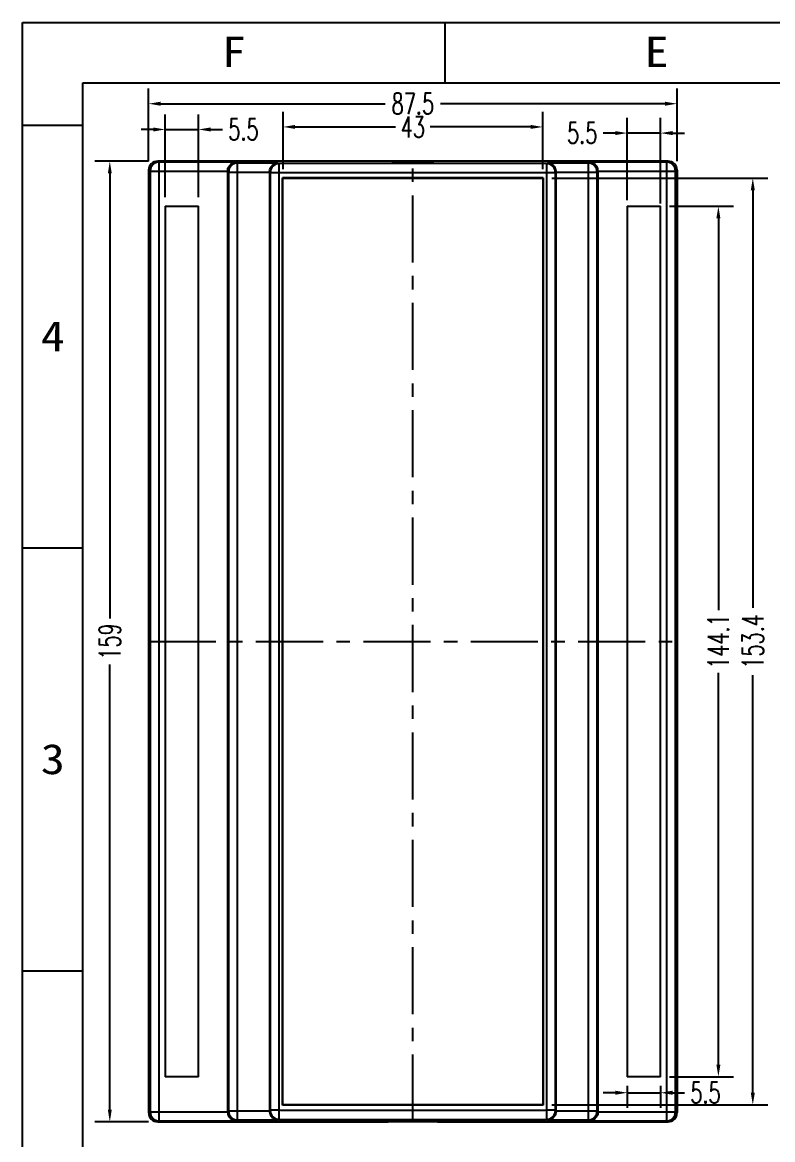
# Model space of a CAD drawing. Header units: millimetres. Extents: x -20216 to -19796, y 14357 to 14654.
# Drawn here: x -20215.9 to -20091.6, y 14469.2 to 14654.2 of the extents above; entities that cross this region are included whole.
import ezdxf
from ezdxf.enums import TextEntityAlignment as Align

# ---------------------------------------------------------------- set-up
doc = ezdxf.new("R2010")
doc.units = ezdxf.units.MM
doc.linetypes.add('CENTER', pattern=[50.8, 31.75, -6.35, 6.35, -6.35])
for name, color, linetype in [('2', 7, 'Continuous'), ('3', 7, 'Continuous'), ('dim', 3, 'Continuous')]:
    doc.layers.add(name, color=color, linetype=linetype)
doc.styles.add('romans', font='romans.shx', dxfattribs={"width": 0.67, "bigfont": 'fangsong.shx'})
doc.styles.add('TEXTSTYLE_0', font='txt', dxfattribs={"width": 0.8})
doc.dimstyles.new('MSTD', dxfattribs={"dimtxt": 3.5, "dimasz": 2, "dimexe": 2.5, "dimexo": 1.5, "dimgap": 1, "dimtad": 0, "dimdsep": 46, "dimtxsty": 'romans', "dimcen": 0, "dimclrd": 5, "dimclre": 5, "dimclrt": 3, "dimadec": 1, "dimazin": 0, "dimtfac": 0.5, "dimtmove": 0, "dimatfit": 3, "dimfxl": 1, "dimarcsym": 0})

# ---------------------------------------------------------------- blocks, each defined once
blk = doc.blocks.new('SUN_6HWZ35TKXU86YGHH1AY77V3D6FJ')
at = {"color": 7, "linetype": 'Continuous'}
for p, q in [((-420, 297), (0, 297)), ((-420, 0), (-420, 297)), ((-350, 287), (-350, 297)), ((-410, 287), (-10, 287)), ((-410, 10), (-410, 287)), ((-420, 280), (-410, 280)), ((-420, 210), (-410, 210)), ((-420, 140), (-410, 140))]:
    blk.add_line(p, q, dxfattribs=at)
at = {"color": 2, "linetype": 'Continuous', "style": 'TEXTSTYLE_0', "width": 1.2}
for s, p, p2 in [('F', (-386.98, 289.63), (-382.98, 289.63)), ('E', (-316.98, 289.63), (-312.98, 289.63)), ('4', (-416.95, 242.54), (-412.95, 242.54)), ('3', (-416.95, 172.54), (-412.95, 172.54))]:
    blk.add_text(s, height=5, dxfattribs=at).set_placement(p, p2, align=Align.FIT)
blk = doc.blocks.new('*D29')
at = {"layer": 'Defpoints', "color": 0, "transparency": 16777216}
for p in [(-20107.47, 14640.68), (-20194.97, 14629.65), (-20107.47, 14629.65)]:
    blk.add_point(p, dxfattribs=at)
at = {"layer": 'dim', "color": 5, "lineweight": -2, "transparency": 16777216}
for p, q in [((-20194.97, 14631.15), (-20194.97, 14643.18)), ((-20107.47, 14631.15), (-20107.47, 14643.18)), ((-20192.97, 14640.68), (-20155.8, 14640.68)), ((-20109.47, 14640.68), (-20146.65, 14640.68))]:
    blk.add_line(p, q, dxfattribs=at)
at = {"layer": 'dim', "color": 5, "transparency": 16777216}
for points in [[(-20192.97, 14641.01), (-20192.97, 14640.35), (-20194.97, 14640.68)], [(-20109.47, 14641.01), (-20109.47, 14640.35), (-20107.47, 14640.68)]]:
    blk.add_solid(points, dxfattribs=at)
at = {"layer": 'dim', "color": 3, "transparency": 16777216, "insert": (-20151.22, 14640.68), "char_height": 3.5, "attachment_point": 5, "style": 'romans'}
blk.add_mtext('87.5', dxfattribs=at)
blk = doc.blocks.new('*D30')
at = {"layer": 'Defpoints', "color": 0, "transparency": 16777216}
for p in [(-20193.47, 14631.15), (-20201.4, 14472.15), (-20193.47, 14472.15)]:
    blk.add_point(p, dxfattribs=at)
at = {"layer": 'dim', "color": 5, "lineweight": -2, "transparency": 16777216}
for p, q in [((-20194.97, 14631.15), (-20203.9, 14631.15)), ((-20201.4, 14629.15), (-20201.4, 14555.45)), ((-20201.4, 14474.15), (-20201.4, 14547.86)), ((-20194.97, 14472.15), (-20203.9, 14472.15))]:
    blk.add_line(p, q, dxfattribs=at)
at = {"layer": 'dim', "color": 5, "transparency": 16777216}
for points in [[(-20201.73, 14629.15), (-20201.07, 14629.15), (-20201.4, 14631.15)], [(-20201.73, 14474.15), (-20201.07, 14474.15), (-20201.4, 14472.15)]]:
    blk.add_solid(points, dxfattribs=at)
at = {"layer": 'dim', "color": 3, "transparency": 16777216, "insert": (-20201.4, 14551.65), "char_height": 3.5, "attachment_point": 5, "rotation": 90, "style": 'romans'}
blk.add_mtext('159', dxfattribs=at)
blk = doc.blocks.new('*D31')
at = {"layer": 'Defpoints', "color": 0, "transparency": 16777216}
for p in [(-20110.22, 14623.7), (-20110.22, 14479.61), (-20100.63, 14479.61)]:
    blk.add_point(p, dxfattribs=at)
at = {"layer": 'dim', "color": 5, "lineweight": -2, "transparency": 16777216}
for p, q in [((-20108.72, 14623.7), (-20098.13, 14623.7)), ((-20100.63, 14621.7), (-20100.63, 14556.84)), ((-20100.63, 14481.61), (-20100.63, 14546.47)), ((-20108.72, 14479.61), (-20098.13, 14479.61))]:
    blk.add_line(p, q, dxfattribs=at)
at = {"layer": 'dim', "color": 5, "transparency": 16777216}
for points in [[(-20100.96, 14621.7), (-20100.3, 14621.7), (-20100.63, 14623.7)], [(-20100.96, 14481.61), (-20100.3, 14481.61), (-20100.63, 14479.61)]]:
    blk.add_solid(points, dxfattribs=at)
at = {"layer": 'dim', "color": 3, "transparency": 16777216, "insert": (-20100.63, 14551.65), "char_height": 3.5, "attachment_point": 5, "rotation": 90, "style": 'romans'}
blk.add_mtext('144.1', dxfattribs=at)
blk = doc.blocks.new('*D32')
at = {"layer": 'Defpoints', "color": 0, "transparency": 16777216}
for p in [(-20115.72, 14479.61), (-20110.22, 14479.61), (-20110.22, 14476.95)]:
    blk.add_point(p, dxfattribs=at)
at = {"layer": 'dim', "color": 5, "lineweight": -2, "transparency": 16777216}
for p, q in [((-20115.72, 14478.11), (-20115.72, 14474.45)), ((-20110.22, 14478.11), (-20110.22, 14474.45)), ((-20117.72, 14476.95), (-20119.72, 14476.95)), ((-20115.72, 14476.95), (-20110.22, 14476.95)), ((-20108.22, 14476.95), (-20106.22, 14476.95))]:
    blk.add_line(p, q, dxfattribs=at)
at = {"layer": 'dim', "color": 5, "transparency": 16777216}
for points in [[(-20117.72, 14477.29), (-20117.72, 14476.62), (-20115.72, 14476.95)], [(-20108.22, 14477.29), (-20108.22, 14476.62), (-20110.22, 14476.95)]]:
    blk.add_solid(points, dxfattribs=at)
at = {"layer": 'dim', "color": 3, "transparency": 16777216, "insert": (-20102.77, 14476.95), "char_height": 3.5, "attachment_point": 5, "style": 'romans'}
blk.add_mtext('5.5', dxfattribs=at)
blk = doc.blocks.new('*D34')
at = {"layer": 'Defpoints', "color": 0, "transparency": 16777216}
for p in [(-20129.72, 14628.36), (-20094.93, 14628.36), (-20129.72, 14474.96)]:
    blk.add_point(p, dxfattribs=at)
at = {"layer": 'dim', "color": 5, "lineweight": -2, "transparency": 16777216}
for p, q in [((-20128.22, 14628.36), (-20092.43, 14628.36)), ((-20094.93, 14626.36), (-20094.93, 14557.24)), ((-20094.93, 14476.96), (-20094.93, 14546.08)), ((-20128.22, 14474.96), (-20092.43, 14474.96))]:
    blk.add_line(p, q, dxfattribs=at)
at = {"layer": 'dim', "color": 5, "transparency": 16777216}
for points in [[(-20095.27, 14626.36), (-20094.6, 14626.36), (-20094.93, 14628.36)], [(-20095.27, 14476.96), (-20094.6, 14476.96), (-20094.93, 14474.96)]]:
    blk.add_solid(points, dxfattribs=at)
at = {"layer": 'dim', "color": 3, "transparency": 16777216, "insert": (-20094.93, 14551.66), "char_height": 3.5, "attachment_point": 5, "rotation": 90, "style": 'romans'}
blk.add_mtext('153.4', dxfattribs=at)
blk = doc.blocks.new('*D35')
at = {"layer": 'Defpoints', "color": 0, "transparency": 16777216}
for p in [(-20129.72, 14636.84), (-20172.72, 14628.35), (-20129.72, 14628.35)]:
    blk.add_point(p, dxfattribs=at)
at = {"layer": 'dim', "color": 5, "lineweight": -2, "transparency": 16777216}
for p, q in [((-20172.72, 14629.85), (-20172.72, 14639.34)), ((-20129.72, 14629.85), (-20129.72, 14639.34)), ((-20170.72, 14636.84), (-20154.12, 14636.84)), ((-20131.72, 14636.84), (-20148.33, 14636.84))]:
    blk.add_line(p, q, dxfattribs=at)
at = {"layer": 'dim', "color": 5, "transparency": 16777216}
for points in [[(-20170.72, 14637.17), (-20170.72, 14636.51), (-20172.72, 14636.84)], [(-20131.72, 14637.17), (-20131.72, 14636.51), (-20129.72, 14636.84)]]:
    blk.add_solid(points, dxfattribs=at)
at = {"layer": 'dim', "color": 3, "transparency": 16777216, "insert": (-20151.22, 14636.84), "char_height": 3.5, "attachment_point": 5, "style": 'romans'}
blk.add_mtext('43', dxfattribs=at)
blk = doc.blocks.new('*D46')
at = {"layer": 'Defpoints', "color": 0, "transparency": 16777216}
for p in [(-20186.72, 14636.42), (-20192.22, 14623.7), (-20186.72, 14623.7)]:
    blk.add_point(p, dxfattribs=at)
at = {"layer": 'dim', "color": 5, "lineweight": -2, "transparency": 16777216}
for p, q in [((-20192.22, 14625.2), (-20192.22, 14638.92)), ((-20186.72, 14625.2), (-20186.72, 14638.92)), ((-20194.22, 14636.42), (-20196.22, 14636.42)), ((-20192.22, 14636.42), (-20186.72, 14636.42)), ((-20184.72, 14636.42), (-20182.72, 14636.42))]:
    blk.add_line(p, q, dxfattribs=at)
at = {"layer": 'dim', "color": 5, "transparency": 16777216}
for points in [[(-20194.22, 14636.75), (-20194.22, 14636.08), (-20192.22, 14636.42)], [(-20184.72, 14636.75), (-20184.72, 14636.08), (-20186.72, 14636.42)]]:
    blk.add_solid(points, dxfattribs=at)
at = {"layer": 'dim', "color": 3, "transparency": 16777216, "insert": (-20179.27, 14636.42), "char_height": 3.5, "attachment_point": 5, "style": 'romans'}
blk.add_mtext('5.5', dxfattribs=at)
blk = doc.blocks.new('*D47')
at = {"layer": 'Defpoints', "color": 0, "transparency": 16777216}
for p in [(-20110.22, 14635.82), (-20115.72, 14623.2), (-20110.22, 14622.67)]:
    blk.add_point(p, dxfattribs=at)
at = {"layer": 'dim', "color": 5, "lineweight": -2, "transparency": 16777216}
for p, q in [((-20115.72, 14624.7), (-20115.72, 14638.32)), ((-20110.22, 14624.17), (-20110.22, 14638.32)), ((-20117.72, 14635.82), (-20119.72, 14635.82)), ((-20110.22, 14635.82), (-20115.72, 14635.82)), ((-20108.22, 14635.82), (-20106.22, 14635.82))]:
    blk.add_line(p, q, dxfattribs=at)
at = {"layer": 'dim', "color": 5, "transparency": 16777216}
for points in [[(-20117.72, 14636.15), (-20117.72, 14635.49), (-20115.72, 14635.82)], [(-20108.22, 14636.15), (-20108.22, 14635.49), (-20110.22, 14635.82)]]:
    blk.add_solid(points, dxfattribs=at)
at = {"layer": 'dim', "color": 3, "transparency": 16777216, "insert": (-20123.18, 14635.82), "char_height": 3.5, "attachment_point": 5, "style": 'romans'}
blk.add_mtext('5.5', dxfattribs=at)

msp = doc.modelspace()

# ---------------------------------------------------------------- linework, layer by layer
at = {"layer": '2', "color": 7, "linetype": 'Continuous'}
for p, q in [((-20155.324, 14631.154), (-20193.474, 14631.154)), ((-20108.974, 14631.154), (-20147.124, 14631.154)), ((-20194.974, 14629.654), (-20194.974, 14473.654)), ((-20107.474, 14629.654), (-20107.474, 14473.654)), ((-20120.678, 14559.115), (-20120.558, 14559.115)), ((-20120.678, 14556.115), (-20120.558, 14556.115)), ((-20120.678, 14556.011), (-20120.558, 14556.011)), ((-20120.678, 14547.297), (-20120.558, 14547.297)), ((-20120.678, 14547.192), (-20120.558, 14547.192)), ((-20120.678, 14544.192), (-20120.558, 14544.192)), ((-20193.474, 14472.154), (-20155.324, 14472.154)), ((-20147.124, 14472.154), (-20108.974, 14472.154))]:
    msp.add_line(p, q, dxfattribs=at)
for centre, major_axis, start_param, end_param in [((-20193.474, 14629.654), (1.061, -1.061), 2.3563128, 3.9268725), ((-20108.974, 14629.654), (1.061, 1.061), -0.7852798, 0.7852798), ((-20193.474, 14473.654), (1.061, 1.061), -3.9268725, -2.3563128), ((-20108.974, 14473.654), (-1.061, 1.061), -3.9268725, -3.6121848), ((-20108.974, 14473.654), (1.061, -1.061), -0.4705922, -0.314908), ((-20108.974, 14473.654), (-1.061, 1.061), -3.4565007, -2.9849123), ((-20108.974, 14473.654), (1.061, -1.061), 0.1566804, 0.2951086), ((-20108.974, 14473.654), (-1.061, 1.061), -2.8464841, -2.3563128)]:
    msp.add_ellipse(centre, major_axis=major_axis, ratio=0.9997634, start_param=start_param, end_param=end_param, dxfattribs=at)
at = {"layer": '3', "color": 7, "linetype": 'Continuous'}
for p, q in [((-20193.474, 14631.154), (-20193.202, 14631.018)), ((-20108.974, 14631.154), (-20193.474, 14631.154)), ((-20154.724, 14631.099), (-20154.724, 14631.122)), ((-20154.724, 14631.122), (-20147.724, 14631.122)), ((-20147.724, 14631.099), (-20154.724, 14631.099)), ((-20147.724, 14631.122), (-20147.724, 14631.099)), ((-20109.247, 14631.018), (-20108.974, 14631.154)), ((-20194.974, 14629.654), (-20194.974, 14623.654)), ((-20194.701, 14629.518), (-20194.974, 14629.654)), ((-20194.701, 14629.518), (-20194.701, 14473.79)), ((-20194.701, 14629.518), (-20181.891, 14629.514)), ((-20193.202, 14472.29), (-20193.202, 14631.018)), ((-20180.404, 14631.018), (-20193.202, 14631.018)), ((-20181.891, 14629.513), (-20181.891, 14473.794)), ((-20181.737, 14629.351), (-20181.891, 14629.513)), ((-20181.737, 14629.351), (-20181.737, 14473.957)), ((-20181.737, 14629.351), (-20174.974, 14629.348)), ((-20180.404, 14631.018), (-20180.237, 14630.851)), ((-20180.237, 14472.457), (-20180.237, 14630.851)), ((-20173.5, 14630.851), (-20180.237, 14630.851)), ((-20174.974, 14629.347), (-20174.974, 14473.961)), ((-20174.834, 14629.268), (-20174.974, 14629.347)), ((-20174.834, 14629.268), (-20174.834, 14474.04)), ((-20174.834, 14629.268), (-20173.334, 14629.268)), ((-20173.5, 14630.851), (-20173.334, 14630.768)), ((-20173.334, 14472.54), (-20173.334, 14630.768)), ((-20129.114, 14630.768), (-20173.334, 14630.768)), ((-20173.334, 14629.27), (-20173.103, 14629.275)), ((-20173.103, 14629.275), (-20172.803, 14629.28)), ((-20172.803, 14629.28), (-20129.646, 14629.28)), ((-20129.646, 14629.28), (-20129.345, 14629.275)), ((-20129.345, 14629.275), (-20129.114, 14629.27)), ((-20129.114, 14630.768), (-20128.948, 14630.851)), ((-20129.114, 14630.768), (-20129.114, 14472.54)), ((-20129.114, 14629.268), (-20127.614, 14629.268)), ((-20122.211, 14630.851), (-20128.948, 14630.851)), ((-20127.474, 14629.347), (-20127.614, 14629.268)), ((-20127.614, 14474.04), (-20127.614, 14629.268)), ((-20127.474, 14629.348), (-20120.711, 14629.351)), ((-20127.474, 14473.961), (-20127.474, 14629.347)), ((-20122.211, 14630.851), (-20122.045, 14631.018)), ((-20122.211, 14630.851), (-20122.211, 14472.457)), ((-20109.247, 14631.018), (-20122.045, 14631.018)), ((-20120.558, 14629.513), (-20120.711, 14629.351)), ((-20120.711, 14473.957), (-20120.711, 14629.351)), ((-20120.558, 14629.514), (-20107.747, 14629.518)), ((-20120.558, 14473.794), (-20120.558, 14629.513)), ((-20109.247, 14631.018), (-20109.247, 14472.29)), ((-20107.474, 14629.654), (-20107.747, 14629.518)), ((-20107.747, 14473.79), (-20107.747, 14629.518)), ((-20107.474, 14629.654), (-20107.474, 14623.654)), ((-20172.803, 14474.879), (-20172.803, 14628.429)), ((-20172.724, 14628.35), (-20172.803, 14628.429)), ((-20129.646, 14628.429), (-20172.803, 14628.429)), ((-20172.724, 14474.958), (-20172.724, 14628.35)), ((-20172.724, 14628.35), (-20129.724, 14628.35)), ((-20129.646, 14628.429), (-20129.724, 14628.35)), ((-20129.724, 14628.35), (-20129.724, 14474.958)), ((-20129.646, 14628.429), (-20129.646, 14474.879)), ((-20194.789, 14623.561), (-20194.974, 14623.654)), ((-20192.224, 14623.702), (-20192.224, 14479.606)), ((-20192.224, 14623.702), (-20186.724, 14623.702)), ((-20186.724, 14479.606), (-20186.724, 14623.702)), ((-20115.724, 14623.702), (-20115.724, 14479.606)), ((-20115.724, 14623.702), (-20110.224, 14623.702)), ((-20110.224, 14479.606), (-20110.224, 14623.702)), ((-20107.659, 14623.561), (-20107.474, 14623.654)), ((-20194.789, 14479.746), (-20194.789, 14623.561)), ((-20107.659, 14479.746), (-20107.659, 14623.561)), ((-20181.778, 14620.311), (-20181.891, 14620.311)), ((-20120.558, 14620.311), (-20120.67, 14620.311)), ((-20181.891, 14618.32), (-20181.778, 14618.32)), ((-20120.67, 14618.32), (-20120.558, 14618.32)), ((-20181.778, 14616.33), (-20181.891, 14616.33)), ((-20120.558, 14616.33), (-20120.67, 14616.33)), ((-20181.891, 14614.34), (-20181.778, 14614.34)), ((-20120.67, 14614.34), (-20120.558, 14614.34)), ((-20181.778, 14612.35), (-20181.891, 14612.35)), ((-20120.558, 14612.35), (-20120.67, 14612.35)), ((-20181.891, 14610.36), (-20181.778, 14610.36)), ((-20120.67, 14610.36), (-20120.558, 14610.36)), ((-20181.778, 14608.37), (-20181.891, 14608.37)), ((-20120.558, 14608.37), (-20120.67, 14608.37)), ((-20181.891, 14606.38), (-20181.778, 14606.38)), ((-20120.67, 14606.38), (-20120.558, 14606.38)), ((-20181.778, 14604.39), (-20181.891, 14604.39)), ((-20120.558, 14604.39), (-20120.67, 14604.39)), ((-20181.891, 14602.4), (-20181.778, 14602.4)), ((-20120.67, 14602.4), (-20120.558, 14602.4)), ((-20181.778, 14600.41), (-20181.891, 14600.41)), ((-20120.558, 14600.41), (-20120.67, 14600.41)), ((-20181.891, 14598.42), (-20181.778, 14598.42)), ((-20120.67, 14598.42), (-20120.558, 14598.42)), ((-20181.778, 14596.43), (-20181.891, 14596.43)), ((-20120.558, 14596.43), (-20120.67, 14596.43)), ((-20181.891, 14594.44), (-20181.778, 14594.44)), ((-20120.67, 14594.44), (-20120.558, 14594.44)), ((-20181.778, 14592.45), (-20181.891, 14592.45)), ((-20120.558, 14592.45), (-20120.67, 14592.45)), ((-20181.891, 14590.46), (-20181.778, 14590.46)), ((-20120.67, 14590.46), (-20120.558, 14590.46)), ((-20181.778, 14588.47), (-20181.891, 14588.47)), ((-20120.558, 14588.47), (-20120.67, 14588.47)), ((-20181.891, 14586.48), (-20181.778, 14586.48)), ((-20120.67, 14586.48), (-20120.558, 14586.48)), ((-20181.778, 14584.49), (-20181.891, 14584.49)), ((-20120.558, 14584.49), (-20120.67, 14584.49)), ((-20181.891, 14582.5), (-20181.778, 14582.5)), ((-20120.67, 14582.5), (-20120.558, 14582.5)), ((-20181.778, 14580.51), (-20181.891, 14580.51)), ((-20120.558, 14580.51), (-20120.67, 14580.51)), ((-20181.891, 14578.519), (-20181.778, 14578.519)), ((-20120.67, 14578.519), (-20120.558, 14578.519)), ((-20181.778, 14576.529), (-20181.891, 14576.529)), ((-20120.558, 14576.529), (-20120.67, 14576.529)), ((-20181.891, 14574.539), (-20181.778, 14574.539)), ((-20120.67, 14574.539), (-20120.558, 14574.539)), ((-20181.778, 14572.549), (-20181.891, 14572.549)), ((-20120.558, 14572.549), (-20120.67, 14572.549)), ((-20181.891, 14570.559), (-20181.778, 14570.559)), ((-20120.67, 14570.559), (-20120.558, 14570.559)), ((-20181.778, 14568.569), (-20181.891, 14568.569)), ((-20120.558, 14568.569), (-20120.67, 14568.569)), ((-20181.891, 14566.579), (-20181.778, 14566.579)), ((-20120.67, 14566.579), (-20120.558, 14566.579)), ((-20181.778, 14564.589), (-20181.891, 14564.589)), ((-20120.558, 14564.589), (-20120.67, 14564.589)), ((-20181.891, 14562.599), (-20181.778, 14562.599)), ((-20120.67, 14562.599), (-20120.558, 14562.599)), ((-20181.778, 14560.609), (-20181.891, 14560.609)), ((-20120.558, 14560.609), (-20120.67, 14560.609)), ((-20181.891, 14558.619), (-20181.778, 14558.619)), ((-20120.67, 14558.619), (-20120.558, 14558.619)), ((-20181.778, 14556.629), (-20181.891, 14556.629)), ((-20120.558, 14556.629), (-20120.67, 14556.629)), ((-20181.891, 14554.639), (-20181.778, 14554.639)), ((-20120.67, 14554.639), (-20120.558, 14554.639)), ((-20181.778, 14552.649), (-20181.891, 14552.649)), ((-20120.558, 14552.649), (-20120.67, 14552.649)), ((-20181.891, 14550.659), (-20181.778, 14550.659)), ((-20120.67, 14550.659), (-20120.558, 14550.659)), ((-20181.778, 14548.669), (-20181.891, 14548.669)), ((-20120.558, 14548.669), (-20120.67, 14548.669)), ((-20181.891, 14546.679), (-20181.778, 14546.679)), ((-20120.67, 14546.679), (-20120.558, 14546.679)), ((-20181.778, 14544.689), (-20181.891, 14544.689)), ((-20120.558, 14544.689), (-20120.67, 14544.689)), ((-20181.891, 14542.699), (-20181.778, 14542.699)), ((-20120.67, 14542.699), (-20120.558, 14542.699)), ((-20181.778, 14540.709), (-20181.891, 14540.709)), ((-20120.558, 14540.709), (-20120.67, 14540.709)), ((-20181.891, 14538.718), (-20181.778, 14538.718)), ((-20120.67, 14538.718), (-20120.558, 14538.718)), ((-20181.778, 14536.728), (-20181.891, 14536.728)), ((-20120.558, 14536.728), (-20120.67, 14536.728)), ((-20181.891, 14534.738), (-20181.778, 14534.738)), ((-20120.67, 14534.738), (-20120.558, 14534.738)), ((-20181.778, 14532.748), (-20181.891, 14532.748)), ((-20120.558, 14532.748), (-20120.67, 14532.748)), ((-20181.891, 14530.758), (-20181.778, 14530.758)), ((-20120.67, 14530.758), (-20120.558, 14530.758)), ((-20181.778, 14528.768), (-20181.891, 14528.768)), ((-20120.558, 14528.768), (-20120.67, 14528.768)), ((-20181.891, 14526.778), (-20181.778, 14526.778)), ((-20120.67, 14526.778), (-20120.558, 14526.778)), ((-20181.778, 14524.788), (-20181.891, 14524.788)), ((-20120.558, 14524.788), (-20120.67, 14524.788)), ((-20181.891, 14522.798), (-20181.778, 14522.798)), ((-20120.67, 14522.798), (-20120.558, 14522.798)), ((-20181.778, 14520.808), (-20181.891, 14520.808)), ((-20120.558, 14520.808), (-20120.67, 14520.808)), ((-20181.891, 14518.818), (-20181.778, 14518.818)), ((-20120.67, 14518.818), (-20120.558, 14518.818)), ((-20181.778, 14516.828), (-20181.891, 14516.828)), ((-20120.558, 14516.828), (-20120.67, 14516.828)), ((-20181.891, 14514.838), (-20181.778, 14514.838)), ((-20120.67, 14514.838), (-20120.558, 14514.838)), ((-20181.778, 14512.848), (-20181.891, 14512.848)), ((-20120.558, 14512.848), (-20120.67, 14512.848)), ((-20181.891, 14510.858), (-20181.778, 14510.858)), ((-20120.67, 14510.858), (-20120.558, 14510.858)), ((-20181.778, 14508.868), (-20181.891, 14508.868)), ((-20120.558, 14508.868), (-20120.67, 14508.868)), ((-20181.891, 14506.878), (-20181.778, 14506.878)), ((-20120.67, 14506.878), (-20120.558, 14506.878)), ((-20181.778, 14504.888), (-20181.891, 14504.888)), ((-20120.558, 14504.888), (-20120.67, 14504.888)), ((-20181.891, 14502.898), (-20181.778, 14502.898)), ((-20120.67, 14502.898), (-20120.558, 14502.898)), ((-20181.778, 14500.908), (-20181.891, 14500.908)), ((-20120.558, 14500.908), (-20120.67, 14500.908)), ((-20181.891, 14498.917), (-20181.778, 14498.917)), ((-20120.67, 14498.917), (-20120.558, 14498.917)), ((-20181.778, 14496.927), (-20181.891, 14496.927)), ((-20120.558, 14496.927), (-20120.67, 14496.927)), ((-20181.891, 14494.937), (-20181.778, 14494.937)), ((-20120.67, 14494.937), (-20120.558, 14494.937)), ((-20181.778, 14492.947), (-20181.891, 14492.947)), ((-20120.558, 14492.947), (-20120.67, 14492.947)), ((-20181.891, 14490.957), (-20181.778, 14490.957)), ((-20120.67, 14490.957), (-20120.558, 14490.957)), ((-20181.778, 14488.967), (-20181.891, 14488.967)), ((-20120.558, 14488.967), (-20120.67, 14488.967)), ((-20181.891, 14486.977), (-20181.778, 14486.977)), ((-20120.67, 14486.977), (-20120.558, 14486.977)), ((-20181.778, 14484.987), (-20181.891, 14484.987)), ((-20120.558, 14484.987), (-20120.67, 14484.987)), ((-20181.891, 14482.997), (-20181.778, 14482.997)), ((-20120.67, 14482.997), (-20120.558, 14482.997)), ((-20194.789, 14479.746), (-20194.974, 14479.654)), ((-20194.974, 14479.654), (-20194.974, 14473.654)), ((-20186.724, 14479.606), (-20192.224, 14479.606)), ((-20110.224, 14479.606), (-20115.724, 14479.606)), ((-20107.659, 14479.746), (-20107.474, 14479.654)), ((-20107.474, 14479.654), (-20107.474, 14473.654)), ((-20181.891, 14473.794), (-20181.737, 14473.957)), ((-20181.737, 14473.957), (-20174.974, 14473.96)), ((-20174.974, 14473.961), (-20174.834, 14474.04)), ((-20173.334, 14474.04), (-20174.834, 14474.04)), ((-20173.103, 14474.033), (-20173.334, 14474.038)), ((-20172.803, 14474.028), (-20173.103, 14474.033)), ((-20172.803, 14474.879), (-20172.724, 14474.958)), ((-20129.646, 14474.879), (-20172.803, 14474.879)), ((-20129.646, 14474.028), (-20172.803, 14474.028)), ((-20129.724, 14474.958), (-20172.724, 14474.958)), ((-20129.724, 14474.958), (-20129.646, 14474.879)), ((-20129.345, 14474.033), (-20129.646, 14474.028)), ((-20129.114, 14474.038), (-20129.345, 14474.033)), ((-20127.614, 14474.04), (-20129.114, 14474.04)), ((-20127.614, 14474.04), (-20127.474, 14473.961)), ((-20127.474, 14473.96), (-20120.711, 14473.957)), ((-20120.711, 14473.957), (-20120.558, 14473.794)), ((-20194.974, 14473.654), (-20194.701, 14473.79)), ((-20194.701, 14473.79), (-20181.891, 14473.793)), ((-20193.202, 14472.29), (-20193.474, 14472.154)), ((-20108.974, 14472.154), (-20193.474, 14472.154)), ((-20193.202, 14472.29), (-20180.404, 14472.29)), ((-20180.237, 14472.457), (-20180.404, 14472.29)), ((-20180.237, 14472.457), (-20173.5, 14472.457)), ((-20173.334, 14472.54), (-20173.5, 14472.457)), ((-20173.334, 14472.54), (-20129.114, 14472.54)), ((-20147.724, 14472.209), (-20154.724, 14472.209)), ((-20154.724, 14472.209), (-20154.724, 14472.185)), ((-20154.724, 14472.185), (-20147.724, 14472.185)), ((-20147.724, 14472.185), (-20147.724, 14472.209)), ((-20128.948, 14472.457), (-20129.114, 14472.54)), ((-20128.948, 14472.457), (-20122.211, 14472.457)), ((-20122.045, 14472.29), (-20122.211, 14472.457)), ((-20122.045, 14472.29), (-20109.247, 14472.29)), ((-20120.558, 14473.793), (-20107.747, 14473.79)), ((-20108.974, 14472.154), (-20109.247, 14472.29)), ((-20107.747, 14473.79), (-20107.474, 14473.654))]:
    msp.add_line(p, q, dxfattribs=at)
at = {"layer": '3', "color": 1, "linetype": 'CENTER', "ltscale": 0.35}
for p, q in [((-20151.224, 14472.154), (-20151.224, 14631.154)), ((-20194.974, 14551.654), (-20107.474, 14551.654))]:
    msp.add_line(p, q, dxfattribs=at)
at = {"layer": '3', "color": 7, "linetype": 'Continuous'}
for centre, start, end in [((-20193.201, 14629.517), 90.01455, 179.99258), ((-20180.237, 14629.351), 90.00614, 179.99477), ((-20173.334, 14629.268), 90.01455, 179.99258), ((-20129.114, 14629.268), 0.00628, 89.98659), ((-20122.211, 14629.351), 0.00523, 89.99477), ((-20109.247, 14629.517), 0.00628, 89.98659), ((-20180.237, 14473.957), 180.00523, 269.99405), ((-20173.334, 14474.04), 180.00626, 269.98665), ((-20129.114, 14474.04), 270.01458, 359.99255), ((-20122.211, 14473.957), 270.00523, 359.99477), ((-20193.201, 14473.79), 180.00626, 269.98661), ((-20109.247, 14473.79), 270.01458, 359.99255)]:
    msp.add_arc(centre, 1.5, start, end, dxfattribs=at)
for centre, major_axis, ratio, start_param, end_param in [((-20193.474, 14629.654), (1.342, -0.671), 0.9998096, 2.0344896, 3.6051337), ((-20108.974, 14629.654), (1.342, 0.671), 0.9998096, -0.463541, 1.107103), ((-20181.778, 14619.316), (0, 0.995), 0.0087269, 3.1415927, 6.2831853), ((-20120.67, 14619.316), (0, 0.995), 0.0087269, 0, 3.1415927), ((-20181.778, 14615.335), (0, 0.995), 0.0087269, 3.1415927, 6.2831853), ((-20120.67, 14615.335), (0, 0.995), 0.0087269, 0, 3.1415927), ((-20181.778, 14611.355), (0, 0.995), 0.0087269, 3.1415927, 6.2831853), ((-20120.67, 14611.355), (0, 0.995), 0.0087269, 0, 3.1415927), ((-20181.778, 14607.375), (0, 0.995), 0.0087269, 3.1415927, 6.2831853), ((-20120.67, 14607.375), (0, 0.995), 0.0087269, 0, 3.1415927), ((-20181.778, 14603.395), (0, 0.995), 0.0087269, 3.1415927, 6.2831853), ((-20120.67, 14603.395), (0, 0.995), 0.0087269, 0, 3.1415927), ((-20181.778, 14599.415), (0, 0.995), 0.0087269, 3.1415927, 6.2831853), ((-20120.67, 14599.415), (0, 0.995), 0.0087269, 0, 3.1415927), ((-20181.778, 14595.435), (0, 0.995), 0.0087269, 3.1415927, 6.2831853), ((-20120.67, 14595.435), (0, 0.995), 0.0087269, 0, 3.1415927), ((-20181.778, 14591.455), (0, 0.995), 0.0087269, 3.1415927, 6.2831853), ((-20120.67, 14591.455), (0, 0.995), 0.0087269, 0, 3.1415927), ((-20181.778, 14587.475), (0, 0.995), 0.0087269, 3.1415927, 6.2831853), ((-20120.67, 14587.475), (0, 0.995), 0.0087269, 0, 3.1415927), ((-20181.778, 14583.495), (0, 0.995), 0.0087269, -3.1415927, 0), ((-20120.67, 14583.495), (0, 0.995), 0.0087269, 0, 3.1415927), ((-20181.778, 14579.515), (0, 0.995), 0.0087269, 3.1415927, 6.2831853), ((-20120.67, 14579.515), (0, 0.995), 0.0087269, 0, 3.1415927), ((-20181.778, 14575.534), (0, 0.995), 0.0087269, 3.1415927, 6.2831853), ((-20120.67, 14575.534), (0, 0.995), 0.0087269, 0, 3.1415927), ((-20181.778, 14571.554), (0, 0.995), 0.0087269, 3.1415927, 6.2831853), ((-20120.67, 14571.554), (0, 0.995), 0.0087269, 0, 3.1415927), ((-20181.778, 14567.574), (0, 0.995), 0.0087269, 3.1415927, 6.2831853), ((-20120.67, 14567.574), (0, 0.995), 0.0087269, 0, 3.1415927), ((-20181.778, 14563.594), (0, 0.995), 0.0087269, 3.1415927, 6.2831853), ((-20120.67, 14563.594), (0, 0.995), 0.0087269, 6.2831853, 9.424778), ((-20181.778, 14559.614), (0, 0.995), 0.0087269, 3.1415927, 6.2831853), ((-20120.67, 14559.614), (0, 0.995), 0.0087269, 0, 3.1415927), ((-20181.778, 14555.634), (0, 0.995), 0.0087269, 3.1415927, 6.2831853), ((-20120.67, 14555.634), (0, 0.995), 0.0087269, 0, 3.1415927), ((-20181.778, 14551.654), (0, 0.995), 0.0087269, 3.1415927, 6.2831853), ((-20120.67, 14551.654), (0, 0.995), 0.0087269, 0, 3.1415927), ((-20181.778, 14547.674), (0, 0.995), 0.0087269, 3.1415927, 6.2831853), ((-20120.67, 14547.674), (0, 0.995), 0.0087269, 0, 3.1415927), ((-20181.778, 14543.694), (0, 0.995), 0.0087269, 3.1415927, 6.2831853), ((-20120.67, 14543.694), (0, 0.995), 0.0087269, 0, 3.1415927), ((-20181.778, 14539.714), (0, 0.995), 0.0087269, 3.1415927, 6.2831853), ((-20120.67, 14539.714), (0, 0.995), 0.0087269, 0, 3.1415927), ((-20181.778, 14535.733), (0, 0.995), 0.0087269, 3.1415927, 6.2831853), ((-20120.67, 14535.733), (0, 0.995), 0.0087269, 0, 3.1415927), ((-20181.778, 14531.753), (0, 0.995), 0.0087269, -3.1415927, 0), ((-20120.67, 14531.753), (0, 0.995), 0.0087269, 0, 3.1415927), ((-20181.778, 14527.773), (0, 0.995), 0.0087269, 3.1415927, 6.2831853), ((-20120.67, 14527.773), (0, 0.995), 0.0087269, 0, 3.1415927), ((-20181.778, 14523.793), (0, 0.995), 0.0087269, 3.1415927, 6.2831853), ((-20120.67, 14523.793), (0, 0.995), 0.0087269, 0, 3.1415927), ((-20181.778, 14519.813), (0, 0.995), 0.0087269, 3.1415927, 6.2831853), ((-20120.67, 14519.813), (0, 0.995), 0.0087269, 0, 3.1415927), ((-20181.778, 14515.833), (0, 0.995), 0.0087269, 3.1415927, 6.2831853), ((-20120.67, 14515.833), (0, 0.995), 0.0087269, 6.2831853, 9.424778), ((-20181.778, 14511.853), (0, 0.995), 0.0087269, 3.1415927, 6.2831853), ((-20120.67, 14511.853), (0, 0.995), 0.0087269, 0, 3.1415927), ((-20181.778, 14507.873), (0, 0.995), 0.0087269, 3.1415927, 6.2831853), ((-20120.67, 14507.873), (0, 0.995), 0.0087269, 0, 3.1415927), ((-20181.778, 14503.893), (0, 0.995), 0.0087269, 3.1415927, 6.2831853), ((-20120.67, 14503.893), (0, 0.995), 0.0087269, 0, 3.1415927), ((-20181.778, 14499.913), (0, 0.995), 0.0087269, 3.1415927, 6.2831853), ((-20120.67, 14499.913), (0, 0.995), 0.0087269, 0, 3.1415927), ((-20181.778, 14495.932), (0, 0.995), 0.0087269, 3.1415927, 6.2831853), ((-20120.67, 14495.932), (0, 0.995), 0.0087269, 0, 3.1415927), ((-20181.778, 14491.952), (0, 0.995), 0.0087269, 3.1415927, 6.2831853), ((-20120.67, 14491.952), (0, 0.995), 0.0087269, 0, 3.1415927), ((-20181.778, 14487.972), (0, 0.995), 0.0087269, 3.1415927, 6.2831853), ((-20120.67, 14487.972), (0, 0.995), 0.0087269, 0, 3.1415927), ((-20181.778, 14483.992), (0, 0.995), 0.0087269, 3.1415927, 6.2831853), ((-20120.67, 14483.992), (0, 0.995), 0.0087269, 0, 3.1415927), ((-20193.474, 14473.654), (-1.342, -0.671), 0.9998096, -0.463541, 1.107103), ((-20108.974, 14473.654), (1.342, -0.671), 0.9998096, -1.107103, 0.463541)]:
    msp.add_ellipse(centre, major_axis=major_axis, ratio=ratio, start_param=start_param, end_param=end_param, dxfattribs=at)
for points, start_tangent, end_tangent in [([(-20181.891, 14629.513), (-20181.844, 14629.88), (-20181.7, 14630.241), (-20181.488, 14630.534), (-20181.186, 14630.786), (-20180.83, 14630.951), (-20180.404, 14631.018)], (0.0057027, 0.9999837), (0.9999612, 0.0088125)), ([(-20174.975, 14629.347), (-20174.928, 14629.713), (-20174.785, 14630.074), (-20174.576, 14630.367), (-20174.276, 14630.619), (-20173.923, 14630.784), (-20173.5, 14630.851)], (0.0056799, 0.9999839), (0.9999606, 0.0088784)), ([(-20127.474, 14629.347), (-20127.521, 14629.713), (-20127.663, 14630.074), (-20127.873, 14630.367), (-20128.172, 14630.619), (-20128.525, 14630.784), (-20128.948, 14630.851)], (-0.00568, 0.9999839), (-0.9999606, 0.0088798)), ([(-20120.558, 14629.513), (-20120.605, 14629.88), (-20120.748, 14630.241), (-20120.96, 14630.534), (-20121.262, 14630.786), (-20121.618, 14630.951), (-20122.045, 14631.018)], (-0.0057027, 0.9999837), (-0.9999613, 0.0088027)), ([(-20174.974, 14473.961), (-20174.928, 14473.595), (-20174.785, 14473.234), (-20174.576, 14472.94), (-20174.276, 14472.688), (-20173.923, 14472.524), (-20173.5, 14472.457)], (0.0056799, -0.9999839), (0.9999606, -0.0088777)), ([(-20127.474, 14473.961), (-20127.521, 14473.595), (-20127.663, 14473.234), (-20127.873, 14472.94), (-20128.172, 14472.688), (-20128.525, 14472.524), (-20128.948, 14472.457)], (-0.00568, -0.9999839), (-0.9999606, -0.0088798)), ([(-20181.891, 14473.794), (-20181.844, 14473.428), (-20181.7, 14473.066), (-20181.488, 14472.773), (-20181.186, 14472.521), (-20180.83, 14472.357), (-20180.404, 14472.29)], (0.0057027, -0.9999837), (0.9999612, -0.0088091)), ([(-20120.557, 14473.794), (-20120.605, 14473.428), (-20120.748, 14473.066), (-20120.96, 14472.773), (-20121.262, 14472.521), (-20121.618, 14472.357), (-20122.045, 14472.29)], (-0.0057027, -0.9999837), (-0.9999613, -0.0088027))]:
    msp.add_spline(points, degree=3, dxfattribs=dict(at, start_tangent=start_tangent, end_tangent=end_tangent))

# ---------------------------------------------------------------- block references
at = {"layer": 'dim'}
msp.add_blockref('SUN_6HWZ35TKXU86YGHH1AY77V3D6FJ', (-19795.882, 14357.153), dxfattribs=at)

# ---------------------------------------------------------------- dimensions: what is measured, and where the dimension line sits
for base, p1, p2, picture, middle in [((-20107.474, 14640.679), (-20194.974, 14629.654), (-20107.474, 14629.654), '*D29', (-20151.224, 14640.679)), ((-20129.724, 14636.84), (-20172.724, 14628.35), (-20129.724, 14628.35), '*D35', (-20151.224, 14636.84)), ((-20110.224, 14476.953), (-20115.724, 14479.606), (-20110.224, 14479.606), '*D32', (-20102.768, 14476.953))]:
    dim = msp.add_linear_dim(base=base, p1=p1, p2=p2, dimstyle='MSTD', dxfattribs=at)
    dim.commit()
    dim.dimension.update_dxf_attribs({"geometry": picture, "text_midpoint": middle})
dim = msp.add_linear_dim(base=(-20186.724, 14636.417), p1=(-20192.224, 14623.702), p2=(-20186.724, 14623.702), dimstyle='MSTD', override={"dimdec": 1, "dimtdec": 1, "dimfxl": 2}, dxfattribs=at)
dim.commit()
dim.dimension.update_dxf_attribs({"geometry": '*D46', "text_midpoint": (-20179.268, 14636.417)})
dim = msp.add_linear_dim(base=(-20110.224, 14635.821), p1=(-20115.724, 14623.202), p2=(-20110.224, 14622.67), dimstyle='MSTD', override={"dimdec": 1, "dimtdec": 1, "dimfxl": 2}, dxfattribs=at)
dim.commit()
dim.dimension.update_dxf_attribs({"geometry": '*D47', "text_midpoint": (-20123.181, 14635.821), "dimtype": 160})
for base, p1, p2, picture, middle in [((-20201.4, 14472.154), (-20193.474, 14631.154), (-20193.474, 14472.154), '*D30', (-20201.4, 14551.654)), ((-20094.932, 14628.36), (-20129.724, 14474.958), (-20129.724, 14628.36), '*D34', (-20094.932, 14551.659)), ((-20100.632, 14479.606), (-20110.224, 14623.702), (-20110.224, 14479.606), '*D31', (-20100.632, 14551.654))]:
    dim = msp.add_linear_dim(base=base, p1=p1, p2=p2, angle=90, dimstyle='MSTD', dxfattribs=at)
    dim.commit()
    dim.dimension.update_dxf_attribs({"geometry": picture, "text_midpoint": middle})

doc.saveas('drawing.dxf')
